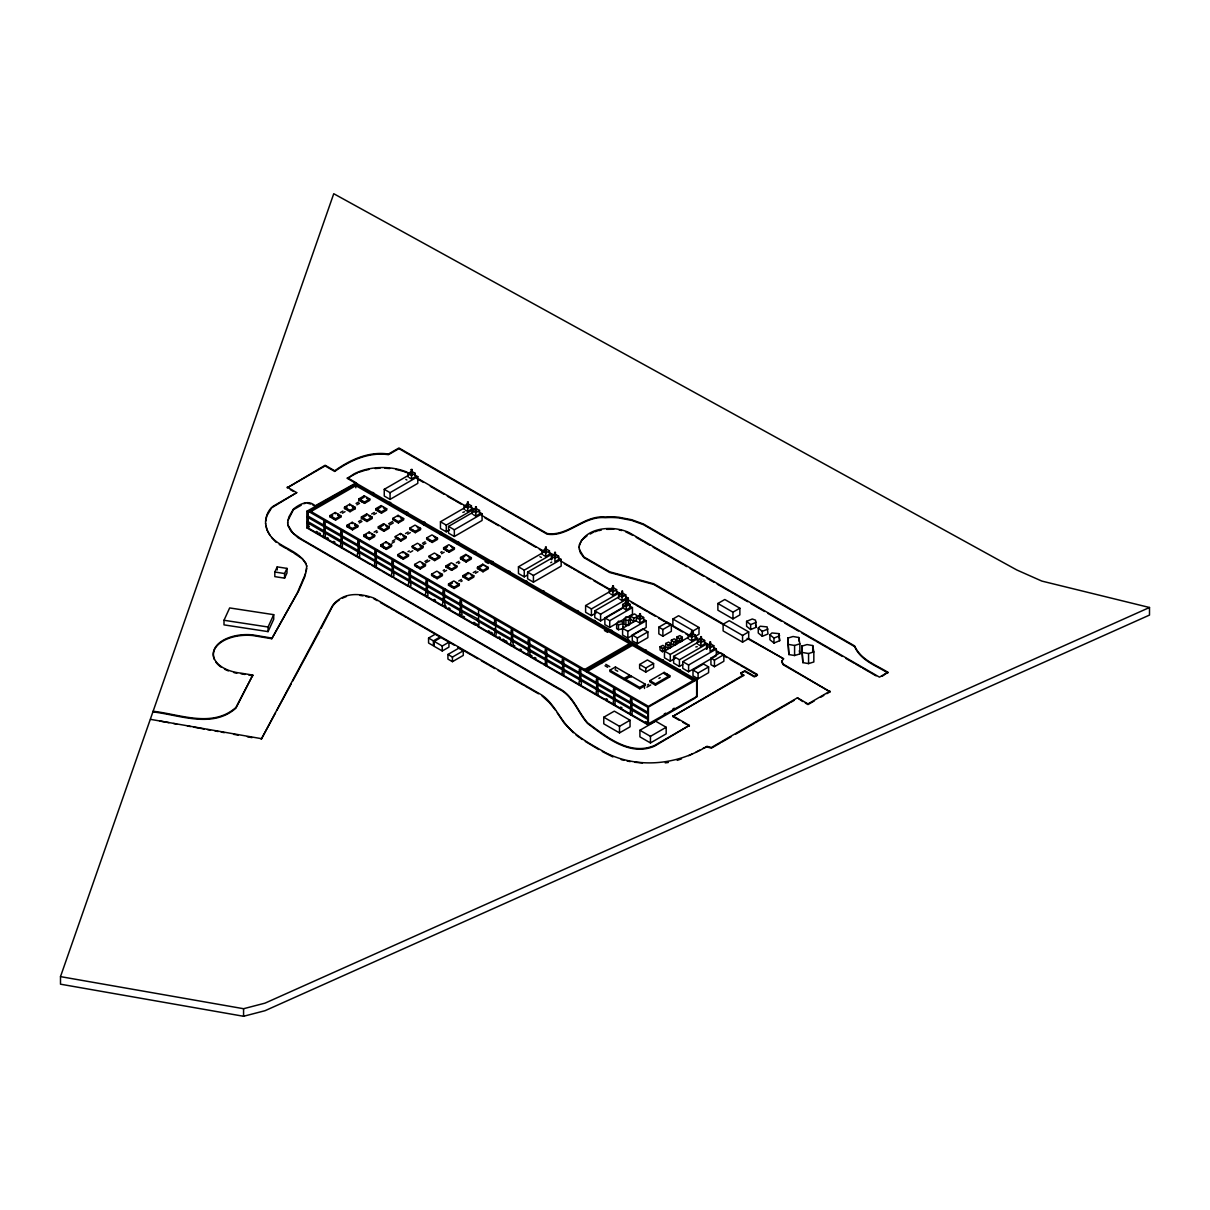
<?xml version="1.0" encoding="UTF-8"?>
<svg xmlns="http://www.w3.org/2000/svg" width="1210" height="1210" viewBox="0 0 1210 1210"><rect width="100%" height="100%" fill="white"/><g stroke="black" fill="none" stroke-linecap="round" stroke-linejoin="round"><path stroke-width="1.5" d="M265.595 524.066C265.217 517.457 267.879 510 273.339 506.128L296.722 492.636L271.569 507.867L266.881 515.762L265.595 521.268M622.938 622.212L622.938 623.725L618.476 624.784L616.631 623.725L618.491 621.154L622.938 622.212L622.938 628.671L618.476 629.729L616.631 628.655L616.631 623.725M622.938 628.671L622.938 627.158M306.735 565.614L306.236 571.619M578.955 547.691C582.827 526.985 613.425 524.777 629.412 532.778L879.458 677.146L887.883 672.276L882.272 676.178M287.632 523.219L288.797 517.078L293.41 509.062C299.52 504.252 308.308 499.231 315.099 505.84L355.558 483.138L347.361 478.389L354.061 473.897A42.032 24.276 0 0 1 406.484 471.915L409.887 473.881M306.659 568.261L304.723 576.928L298.628 590.979L271.766 638.729L252.875 635.553A33.653 19.436 0 0 0 214.367 659.495M326.216 520.966L327.199 521.979M361.185 541.384L360.111 540.295M378.11 551.155L377.051 550.066M395.035 560.926L393.976 559.837M383.358 507.519L384.145 508.578M385.808 525.654L386.595 526.713M388.259 543.789L389.045 544.848M400.283 517.29L401.07 518.349M402.733 535.425L403.52 536.484M405.184 553.56L405.97 554.619M417.223 527.061L417.995 528.12M419.673 545.196L420.46 546.255M422.124 563.331L422.895 564.389M452.177 547.495L451.118 546.391M457.077 583.749L456.019 582.66M469.102 557.265L468.043 556.161M454.627 565.63L453.568 564.525M471.552 575.4L470.493 574.296M305.57 573.585L297.282 592.961L271.766 638.729M287.92 520.481L293.41 509.728L301.245 505.205M782.114 660.645L781.675 662.036L783.339 664.834L830.075 691.817L783.339 664.169L781.675 661.371L783.581 658.769L749.398 639.016M60.5 976.621L333.748 193.721L1016.763 569.955L1041.855 581.087L1149.5 607.496L1149.5 615.073L265.035 1010.698L243.573 1016.279L60.5 984.184L60.5 976.621L243.573 1008.716L265.035 1003.135L1149.5 607.496M579.182 545.15L581.587 540.205L586.971 535.909M477.269 625.842C478.873 628.61 480.037 621.214 477.647 621.063M224.001 620.276L229.658 607.934L273.717 614.665L273.717 619.278L268.06 631.62L224.001 624.874L224.001 620.276L268.06 627.007L273.717 614.665M274.821 572.012L277.226 566.885L286.982 568.398L286.982 573.011L284.577 578.153L274.821 576.625L274.821 572.012L284.577 573.54L286.982 568.398M358.357 546.164L359.279 545.634C359.597 537.966 356.784 539.872 357.978 545.952M375.402 556.01L376.325 555.481C376.643 547.797 373.829 549.718 375.024 555.798M477.315 619.55L477.284 620.412M579.908 674.514L596.727 684.043L596.575 689.292M596.953 684.361L613.773 693.89L613.621 699.138M271.766 638.063L252.875 634.902A33.653 19.436 0 0 0 213.837 650.617A33.653 19.436 0 0 0 241.062 673.153L252.799 675.089L235.905 707.502C212.37 728.223 180.23 714.339 153.11 711.253M252.799 675.089L235.905 708.168C212.385 728.843 180.214 715.095 153.11 711.919M275.502 712.902L261.239 739.295L332.115 606.376A33.971 19.617 0 0 1 339.148 599.434C349.342 592.295 362.713 594.08 373.754 598.027L541.823 695.039C553.741 703.267 558.823 717.288 568.564 727.452C578.985 738.357 592.658 745.254 605.575 752.696C637.625 768.91 676.904 765.038 706.973 746.298L711.404 747.493L797.435 697.822L807.993 703.917L830.075 691.152M276.924 710.255L291.187 683.862M292.608 681.215L319.712 631.06M321.134 628.413L332.115 607.027A33.971 19.617 0 0 1 339.148 600.099M624.058 619.429L625.903 616.858L630.365 617.932L630.365 622.878L628.519 625.449L624.058 624.375L624.058 619.429L628.519 620.503L630.365 617.932M343.186 530.524L344.124 531.765M410.901 569.608L412.005 570.485M427.826 579.378L428.93 580.255M434.193 536.62L435.116 537.86M416.905 566.144L417.964 567.248L417.027 566.93M436.628 554.755L437.566 555.995M433.83 575.915L434.889 577.019L433.951 576.701M439.079 572.89L440.017 574.13M450.755 585.701L451.814 586.789L450.755 586.184M484.968 565.932L486.072 566.824M414.455 548.009L415.514 549.113L414.576 548.795M667.375 675.346L667.194 674.167L666.453 674.59M660.04 646.745L662.43 648.424L665.364 647.048L662.959 645.353L660.04 646.745L660.04 650.027L662.43 651.721L665.364 650.33L665.364 647.048M665.697 643.478L668.086 645.157L671.005 643.78L668.616 642.087L665.697 643.478L665.697 646.76L668.086 648.454L671.005 647.078L671.005 643.78M671.353 640.211L673.743 641.905L676.662 640.514L674.273 638.819L671.353 640.211L671.353 643.508L673.743 645.187L676.662 643.811L676.662 640.514M676.995 636.944L679.4 638.638L682.319 637.246L679.929 635.568L676.995 636.944L676.995 640.241L679.4 641.92L682.319 640.544L682.319 637.246M758.262 628.066L760.273 626.22L767.155 626.901L768.002 633.964L762.3 636.294L758.262 633.011L758.262 628.066L762.3 631.363L762.3 636.294M769.923 634.811L771.935 632.951L778.832 633.632L779.663 640.695L773.976 643.039L769.923 639.742L769.923 634.811L773.976 638.093L773.976 643.039M324.265 526.486L325.188 525.957C325.52 518.288 322.692 520.194 323.902 526.274M307.234 517.078L324.053 526.622L323.902 531.871M341.311 536.332L342.233 535.803C342.551 528.12 339.738 530.04 340.933 536.121M324.265 526.925L341.099 536.453L340.933 541.702M341.311 536.756L358.145 546.3L357.978 551.548M358.357 546.602L375.176 556.131L375.024 561.38M392.448 565.841L393.356 565.312C393.689 557.644 390.86 559.549 392.07 565.63M375.402 556.449L392.221 565.977L392.07 571.226M409.479 575.688L410.402 575.158C410.719 567.475 407.906 569.396 409.116 575.476M392.448 566.28L409.267 575.809L409.116 581.057M426.525 585.534L427.448 584.99C427.765 577.321 424.952 579.227 426.147 585.307M409.479 576.126L426.313 585.655L426.147 590.904M443.571 595.365L444.493 594.836C444.811 587.152 441.998 589.073 443.193 595.154M426.525 585.958L443.344 595.486L443.193 600.735M460.617 605.212L461.539 604.667C461.857 596.999 459.044 598.92 460.239 604.985M443.571 595.804L460.39 605.333L460.239 610.581M494.482 628.55L494.315 630.259M511.739 634.721L512.662 634.191C512.98 626.523 510.166 628.429 511.361 634.509M494.693 625.313L511.527 634.857L511.361 640.105M528.785 644.567L529.708 644.038C530.131 636.581 527.091 638.018 528.407 644.34M511.739 635.159L528.558 644.688L528.407 649.936M545.831 654.398L546.754 653.869C547.162 646.412 544.137 647.849 545.453 654.186M528.785 644.99L545.604 654.534L545.453 659.783M562.423 664.502L563.784 663.715C564.208 656.259 561.168 657.695 562.499 664.033M545.831 654.837L562.65 664.366L562.499 669.614M579.454 674.348L580.83 673.546C581.254 666.09 578.214 667.527 579.529 673.864M562.862 664.668L579.696 674.212L579.529 679.46M596.5 684.179L597.876 683.393C598.194 675.709 595.38 677.63 596.575 683.711M613.546 694.026L614.922 693.224C615.24 685.556 612.426 687.462 613.621 693.542M630.622 703.842L631.953 703.07C632.285 695.387 629.457 697.308 630.667 703.388M613.999 694.192L630.818 703.721L630.667 708.969M441.589 532.536L440.455 531.886M477.436 608.917L478.57 609.583L478.57 614.514L477.647 615.043M356.375 483.334L307.007 511.18L307.007 527.953C309.337 528.861 309.17 523.023 307.234 522.675M647.864 724.094L697.232 696.249L697.232 679.476L696.098 679.476M408.042 476.982L408.042 473.549L411.733 471.371L415.242 473.367L415.242 476.816L411.551 478.978L409.207 477.647M411.551 478.978L411.551 475.53L415.242 473.367M464.232 509.44L464.232 505.992L467.937 503.814L471.446 505.81L471.446 509.259L467.756 511.422L465.411 510.106M467.756 511.422L467.756 507.988L471.446 505.81M464.564 511.754L462.855 512.405M472.308 514.099L472.308 510.65L476.014 508.487L479.523 510.469L479.523 513.917L475.833 516.095L473.488 514.764M475.833 516.095L475.833 512.647L479.523 510.469M542.246 554.467L542.246 551.019L545.937 548.856L549.446 550.837L549.446 554.286L545.755 556.464L543.411 555.133M545.755 556.464L545.755 553.015L549.446 550.837M551.412 559.761L551.412 556.313L555.103 554.15L558.612 556.131L558.612 559.58L554.921 561.758L554.921 558.309L558.612 556.131M550.747 562.665L551.73 562.075M609.401 593.248L609.401 589.799L613.107 587.621L616.616 589.618L616.616 593.066L612.91 595.244L610.581 593.913M612.91 595.244L612.91 591.796L616.616 589.618M618.567 598.527L618.567 595.093L622.258 592.915L625.767 594.912L625.767 598.36L622.076 600.523L619.732 599.192M622.076 600.523L622.076 597.074L625.767 594.912M622.696 607.919L622.696 604.471L626.387 602.308L629.911 604.289L629.911 607.738L626.205 609.916L623.861 608.585M626.205 609.916L626.205 606.467L629.911 604.289M636.415 621.078L636.415 617.629L640.105 615.466L643.629 617.448L643.629 620.896L639.924 623.074L637.579 621.743M639.924 623.074L639.924 619.626L643.629 617.448M688.263 638.774L688.263 635.326L691.954 633.148L695.463 635.144L695.463 638.593L691.772 640.755L689.428 639.44M691.772 640.755L691.772 637.322L695.463 635.144M697.414 644.053L697.414 640.604L701.104 638.441L704.628 640.438L704.628 643.871L700.923 646.049L698.578 644.718M700.923 646.049L700.923 642.601L704.628 640.438M697.247 646.669L695.811 646.942M706.58 649.346L706.58 645.898L710.27 643.735L713.794 645.716L713.794 649.165L710.088 651.343L710.088 647.894L713.794 645.716M887.883 672.942C876.07 665.651 860.612 660.418 854.683 646.639L643.342 524.611L631.62 520.361L618.809 517.91A44.619 25.758 0 0 0 605.272 517.683C583.583 515.551 567.883 537.558 547.041 534.124L398.952 448.638L388.486 454.673C369.005 451.799 350.204 460.344 334.716 471.446L325.127 465.911L287.209 487.811L325.127 465.26L334.716 470.796C350.204 459.679 369.005 451.133 388.486 454.022L398.952 447.972L547.041 533.474C567.883 536.907 583.583 514.9 605.272 517.033A44.619 25.758 0 0 1 618.809 517.245L631.62 519.71L643.342 523.96L854.683 645.974C860.612 659.752 876.07 665.001 887.883 672.276M347.361 478.389L350.703 476.468M355.816 484.333L309.866 510.862L648.424 706.322L694.389 679.793L355.816 484.333L355.816 487.811M309.866 512.178L355.816 485.649L694.389 681.124M307.234 516.655L308.157 516.125L308.157 511.18L307.007 511.18M307.234 522.236L308.157 521.707L308.157 517.441M307.007 527.953L309.095 526.758M330.012 515.566L335.261 512.526L340.827 515.732L340.827 517.048L335.563 520.088L330.012 516.882L330.012 515.566L335.563 518.772L340.827 515.732M344.487 507.202L349.75 504.177L355.301 507.383L355.301 508.699L350.038 511.724L344.487 508.518L344.487 507.202L350.038 510.408L355.301 507.383M358.962 498.853L364.225 495.813L369.776 499.019L369.776 500.335L364.528 503.375L358.962 500.169L358.962 498.853L364.528 502.059L369.776 499.019M330.012 516.882L332.644 515.369M344.487 508.518L347.119 507.005M358.962 500.169L364.225 497.128L364.225 495.813M340.267 512.571L342.899 511.059M356.073 503.451L358.704 501.938M342.4 513.206L345.031 511.679M356.889 504.842L359.521 503.33M414.894 474.986L417.798 476.649L417.798 483.365L390.059 499.382L384.251 496.024L384.251 489.324L408.723 475.182M384.251 489.324L390.059 492.667L417.798 476.649M323.826 532.339L308.157 523.023M324.265 532.082L325.188 531.553L325.188 527.273M346.937 525.337L352.201 522.296L357.752 525.503L357.752 526.834L352.488 529.859L346.937 526.652L346.937 525.337L352.488 528.543L357.752 525.503M361.412 516.972L366.675 513.947L372.226 517.154L372.226 518.47L366.978 521.51L361.412 518.303L361.412 516.972L366.978 520.179L372.226 517.154M375.902 508.623L381.15 505.583L386.701 508.79L386.701 510.106L381.452 513.146L375.902 509.939L375.902 508.623L381.452 511.83L386.701 508.79M346.937 526.652L349.569 525.14M361.412 518.303L366.675 515.263L366.675 513.947M375.902 509.939L381.15 506.899L381.15 505.583M358.523 521.586L361.155 520.073M371.682 513.993L374.313 512.465M359.34 522.977L361.971 521.465M373.814 514.613L376.446 513.101M340.857 542.186L324.265 532.521M341.311 541.914L342.233 541.384L342.233 537.119M363.862 535.107L369.126 532.082L374.676 535.289L374.676 536.605L369.413 539.63L363.862 536.423L363.862 535.107L369.413 538.314L374.676 535.289M378.352 526.758L383.6 523.718L389.151 526.925L389.151 528.241L383.903 531.281L378.352 528.074L378.352 526.758L383.903 529.965L389.151 526.925M392.827 518.394L398.09 515.354L403.641 518.561L403.641 519.877L398.377 522.917L392.827 519.71L392.827 518.394L398.377 521.601L403.641 518.561M363.862 536.423L366.494 534.911M378.352 528.074L383.6 525.034L383.6 523.718M374.132 532.128L376.764 530.6M388.607 523.764L392.554 521.48M376.265 532.748L377.58 531.992M389.423 525.155L393.371 522.871M357.903 552.017C355.271 560.154 362.622 558.264 358.357 552.199M358.357 551.76L359.279 551.231L359.279 546.95M380.802 544.893L386.05 541.853L391.601 545.06L391.601 546.375L386.353 549.416L380.802 546.209L380.802 544.893L386.353 548.1L391.601 545.06M395.277 536.529L400.525 533.489L406.091 536.695L406.091 538.011L400.828 541.052L395.277 537.845L395.277 536.529L400.828 539.736L406.091 536.695M409.751 528.165L415.015 525.125L420.566 528.331L420.566 529.662L415.302 532.687L409.751 529.481L409.751 528.165L415.302 531.371L420.566 528.331M380.802 546.209L383.419 544.682M392.373 541.142L395.005 539.615M405.531 533.534L408.178 532.022M391.874 543.29L394.505 541.762M407.664 534.17L410.296 532.642M449.53 529.95L446.263 531.825L440.455 528.467L440.455 521.767L464.927 507.625M374.949 561.864C373.406 566.356 377.127 571.74 376.325 562.378L392.221 571.559C389.166 580.8 397.031 576.762 392.448 571.876M375.402 561.606L376.325 561.062L376.325 556.797M440.455 521.767L446.263 525.125L474.002 509.108L471.098 507.429M397.727 554.664L402.975 551.624L408.541 554.83L408.541 556.146L403.278 559.186L397.727 555.98L397.727 554.664L403.278 557.87L408.541 554.83M412.202 546.3L417.465 543.26L423.016 546.466L423.016 547.782L417.752 550.822L412.202 547.616L412.202 546.3L417.752 549.506L423.016 546.466M426.676 537.936L431.94 534.911L437.491 538.117L437.491 539.433L432.242 542.458L426.676 539.252L426.676 537.936L432.242 541.142L437.491 538.117M479.175 512.087L482.079 513.766L482.079 520.466L454.34 536.484L448.532 533.141L448.532 526.426L473.004 512.299M407.982 551.669L409.298 550.913M422.471 543.305L425.103 541.793M410.114 552.305L412.746 550.777M423.273 544.697L425.92 543.184M448.532 526.426L454.34 529.783L482.079 513.766M392.448 571.438L393.356 570.908L409.267 580.089M414.652 564.435L419.915 561.395L425.466 564.601L425.466 565.917L420.203 568.957L414.652 565.751L414.652 564.435L420.203 567.641L425.466 564.601M429.127 556.071L434.39 553.046L439.941 556.252L439.941 557.568L434.677 560.593L429.127 557.386L429.127 556.071L434.677 559.277L439.941 556.252M443.616 547.722L448.865 544.682L454.416 547.888L454.416 549.204L449.167 552.244L443.616 549.038L443.616 547.722L449.167 550.928L454.416 547.888M443.616 549.038L447.549 546.754M424.907 561.44L427.553 559.928M440.712 552.32L442.028 551.563M425.723 562.832L429.686 560.548M441.529 553.711L444.161 552.199M409.041 581.541C406.258 590.102 413.986 587.198 409.479 581.707M409.479 581.284L410.402 580.739L426.313 589.92M431.577 574.205L436.84 571.165L442.391 574.372L442.391 575.688L437.128 578.728L431.577 575.521L431.577 574.205L437.128 577.412L442.391 574.372M446.067 565.841L451.315 562.816L456.866 566.023L456.866 567.339L451.617 570.364L446.067 567.157L446.067 565.841L451.617 569.048L456.866 566.023M460.541 557.492L465.805 554.452L471.355 557.659L471.355 558.975L466.092 562.015L460.541 558.808L460.541 557.492L466.092 560.699L471.355 557.659M446.067 567.157L449.999 564.889M460.541 558.808L464.489 556.524M443.162 570.455L444.478 569.698M456.321 562.862L458.953 561.334M443.979 571.846L446.611 570.333M458.454 563.482L459.77 562.726M426.071 591.372C423.303 599.948 431.017 597.029 426.525 591.554M426.525 591.115L427.448 590.586L443.344 599.767M448.517 583.976L453.765 580.951L459.316 584.158L459.316 585.474L454.068 588.499L448.517 585.292L448.517 583.976L454.068 587.183L459.316 584.158M462.991 575.627L468.24 572.587L473.806 575.794L473.806 577.11L468.542 580.15L462.991 576.943L462.991 575.627L468.542 578.834L473.806 575.794M477.466 567.263L482.73 564.223L488.28 567.43L488.28 568.745L483.017 571.786L477.466 568.579L477.466 567.263L483.017 570.47L488.28 567.43M448.517 585.292L452.449 583.023M462.991 576.943L466.939 574.659M477.466 568.579L481.414 566.295M458.772 580.997L461.403 579.469M473.246 572.633L475.878 571.105M460.904 581.617L462.22 580.861M475.379 573.268L478.011 571.74M443.117 601.219C440.349 609.779 448.063 606.875 443.571 601.385M443.571 600.962L444.493 600.432L460.39 609.613M527.53 574.977L524.263 576.867L518.455 573.51L518.455 566.794L542.927 552.667M518.455 566.794L524.263 570.152L552.002 554.135L552.002 559.171M590.193 534.064L593.399 532.203M460.163 611.05C457.395 619.626 465.109 616.722 460.617 611.231M460.617 610.793L461.539 610.264L461.539 605.998L460.617 605.635M558.264 557.75L561.168 559.428L561.168 566.129L533.428 582.146L527.62 578.803L527.62 572.088L552.093 557.961M527.62 572.088L533.428 575.446L561.168 559.428M428.567 638.063L435.192 634.252L440.032 637.035L433.407 640.861L428.567 638.063L428.567 643.009L433.407 645.807L433.407 640.861M477.209 615.3L461.539 605.998M434.239 641.406L442.255 646.034L448.94 642.177L448.94 647.123L442.255 650.98L434.239 646.352L434.239 641.406L440.924 637.549L454.431 645.248M477.647 620.639L478.57 620.11L478.57 615.83L477.647 615.482M494.24 625.146L478.57 615.83M494.693 624.889L495.616 624.36L511.527 633.541M447.927 654.459L458.772 648.197L463.279 650.798L463.279 655.412L452.434 661.673L447.927 659.072L447.927 654.459L452.434 657.06L463.279 650.798M494.693 630.47L495.616 629.941L511.527 639.122M511.286 640.574C508.518 649.135 516.231 646.231 511.739 640.74M511.739 640.317L512.662 639.788L528.558 648.968M596.318 612.805L591.418 615.633L585.61 612.29L585.61 605.575L610.097 591.448M585.61 605.575L591.418 608.933L619.172 592.915L619.172 596.273M621.804 608.675L600.583 620.927L594.775 617.569L594.775 610.868L619.248 596.727M528.331 650.42L512.662 641.103M528.785 650.148L529.708 649.619L529.708 645.353M594.775 610.868L600.583 614.211L628.323 598.194L628.323 604.909M629.215 605.711L632.452 607.586L632.452 614.302L609.734 627.415L604.864 624.602L604.864 617.886L624.345 606.649M604.864 617.886L609.734 620.7L632.452 607.586M545.377 660.252L545.438 665.561L561.697 674.998M545.831 659.995L546.754 659.465L546.754 655.185M643.554 619.217L646.185 620.745L646.185 627.445L627.854 638.033L622.59 634.993L622.59 628.292L636.339 620.352L633.707 621.501L630.47 619.096L630.47 615.814L634.63 613.939L637.867 616.344L633.707 618.204L630.47 615.814M622.59 628.292L627.854 631.317L646.185 620.745M562.423 670.098L563.784 669.296L563.784 665.031M632.27 635.008L642.782 628.943L647.879 631.877L647.879 637.64L637.352 643.705L632.27 640.771L632.27 635.008L637.352 637.957L647.879 631.877M584.067 669.826L630.576 642.964L631.151 643.947L585.201 670.476L584.627 669.493M658.83 627.158L667.3 622.273L671.353 624.617L671.353 631.317L662.883 636.203L658.83 633.874L658.83 627.158L662.883 629.502L671.353 624.617M672.881 625.721L672.881 619.021L678.598 615.724L699.002 627.506L699.002 634.206L694.721 636.687M585.912 670.9L632.437 644.038L633.011 645.021L586.487 671.883M579.454 679.929L580.83 679.143L580.83 674.862M717.878 603.487L724.79 599.495L739.87 608.207L739.87 614.907L732.957 618.9L717.878 610.188L717.878 603.487L732.957 612.184L739.87 608.207M609.885 670.189L615.436 666.982L629.714 675.225L629.714 676.541L624.163 679.748L609.885 671.505L609.885 670.189L624.163 678.432L629.714 675.225M672.881 619.021L693.3 630.803L699.002 627.506M639.621 664.487L647.441 659.964L653.582 663.519L653.582 667.572L645.777 672.079L639.621 668.54L639.621 664.487L645.777 668.026L653.582 663.519M596.5 689.776L597.876 688.974L597.876 684.709M675.165 658.331L670.279 661.159L664.471 657.801L664.471 651.101L688.944 636.959M625.479 679.188L631.03 675.982L645.308 684.225L645.308 685.541L639.757 688.747L625.479 680.504L625.479 679.188L639.757 687.431L645.308 684.225M664.471 651.101L670.279 654.459L698.019 638.441L695.115 636.762M723.126 624.209L729.237 620.685L748.688 631.907L748.688 638.608L742.562 642.147L723.126 630.924L723.126 624.209L742.562 635.432L748.688 631.907M682.697 664.562L679.43 666.453L673.622 663.095L673.622 656.38L698.11 642.253M673.622 656.38L679.43 659.737L707.169 643.72L707.169 648.757M613.546 699.607L614.922 698.82L614.922 694.54M649.921 680.64L664.199 672.382L669.75 675.588L669.75 676.919L655.472 685.163L649.921 681.956L649.921 680.64L655.472 683.847L669.75 675.588M713.431 647.335L716.335 649.014L716.335 655.729L688.596 671.747L682.788 668.389L682.788 661.673L707.275 647.547M647.38 685.042L648.651 684.3M658.905 678.386L660.176 677.645M646.896 687.174L650.738 684.966M682.788 661.673L688.596 665.031L716.335 649.014M603.775 717.227L614.317 711.147L630.047 720.222L630.047 726.817L619.505 732.897L603.775 723.822L603.775 717.227L619.505 726.318L630.047 720.222M710.936 658.089L720.343 652.659L723.852 654.686L723.852 661.265L714.444 666.71L710.936 664.683L710.936 658.089L714.444 660.115L723.852 654.686M692.997 670.083L703.524 664.003L708.606 666.937L708.606 672.699L698.094 678.78L692.997 675.845L692.997 670.083L698.094 673.017L708.606 666.937M630.591 709.453L631.953 708.652L631.953 704.386L631.03 704.038M697.232 679.476L647.698 707.457L647.864 724.745M647.622 713.703L631.953 704.386M647.622 719.284L631.03 709.62M664.23 713.976L665.666 713.159M672.836 709.015L674.273 708.183M649.936 724.2L695.16 698.094M639.909 730.265L655.639 721.175L666.181 727.27L666.181 733.85L650.451 742.94L639.909 736.845L639.909 730.265L650.451 736.345L666.181 727.27M740.747 673.093L744.815 670.733L754.405 676.269L757.415 675.195L754.405 676.934L744.815 671.399L740.747 673.093L743.711 675.467L672.715 716.456L743.711 674.802M287.632 522.569L288.116 525.957L291.02 531.235L298.084 537.709L558.37 688.777C573.041 695.614 577.563 712.13 587.576 723.474C606.482 737.525 629.85 756.764 654.565 746.131L689.337 725.395L654.565 745.481C629.85 756.099 606.482 736.875 587.576 722.824C577.563 711.48 573.041 694.963 558.37 688.112L301.426 539.085L292.956 533.202L288.116 525.291M703.192 748.249L706.973 746.948L711.404 748.143L720.222 743.061M721.326 742.411L731.264 736.693M735.665 734.137L743.394 729.675M744.498 729.04L754.42 723.308M755.524 722.673L757.732 721.402M758.836 720.767L766.55 716.305M767.654 715.67L770.967 713.764M772.071 713.129L783.097 706.761M784.201 706.126L789.707 702.934M790.811 702.299L794.123 700.393M805.346 703.055L807.993 704.568L814.3 700.923M820.607 697.278L823.768 695.463M826.929 693.633L830.075 691.817M351.823 475.833L354.061 474.562A42.032 24.276 0 0 1 357.646 472.868M696.053 752.06L699.652 750.17M688.762 755.66L692.543 753.83M342.521 598.103L346.363 596.53M746.585 621.335L752.287 618.991L755.494 620.155L756.341 627.219L750.639 629.563L746.585 626.266L746.585 621.335L750.639 624.617L750.639 629.563M750.639 624.617L756.341 622.288M762.3 631.363L768.002 629.019M773.976 638.093L779.663 635.764M372.287 492.515L373.587 492.667L373.421 494.164M389.333 502.362L390.633 502.498L390.467 504.01M406.363 512.193L407.679 512.344L407.513 513.842M423.409 522.039L424.725 522.191L424.559 523.688M491.578 561.395L492.893 561.546L492.727 564.026M508.623 571.241L509.939 571.377L509.758 573.873M525.669 581.072L526.97 581.223L526.804 583.704M542.715 590.919L544.016 591.055L543.85 592.567M627.93 640.12L629.23 640.256L629.064 641.754M644.96 649.952L646.276 650.103L646.11 651.6M662.006 659.798L663.322 659.934L663.14 661.431M679.052 669.629L680.353 669.78L680.186 671.278M677.222 760.364L681.487 758.867M541.414 557.432L539.932 556.691M358.145 551.881L341.311 542.352M494.693 630.909L511.527 640.438M544.666 659.586L528.785 650.587M561.712 669.417L545.831 660.433M579.908 680.111C584.506 684.996 576.641 689.034 579.696 679.793L562.862 670.264M631.953 709.983C633.057 718.634 628.837 714.838 630.818 709.317L614.922 700.136C615.966 708.621 611.867 705.218 613.773 699.471L596.953 689.942M787.77 638.139L793.034 636.505L798.751 637.504L799.855 643.841L799.855 653.899L794.592 655.533L788.875 654.534L787.77 638.139L788.875 654.534M788.875 644.476L794.592 645.474L799.855 643.841M801.746 646.201L807.009 644.567L812.727 645.565L813.831 651.903L813.831 661.976L808.567 663.609L802.85 662.611L801.746 646.201L802.85 662.611M802.85 652.553L808.567 653.536L813.831 651.903M594.715 531.81L597.317 531.008M303.861 503.693L305.585 503.254M598.678 530.691L601.385 530.056M352.745 507.171L352.745 505.946L351.989 506.37M369.67 516.942L369.67 515.717L368.929 516.141M367.22 498.807L367.22 497.582L366.479 498.006M338.255 515.52L338.255 514.295L337.514 514.734M355.18 525.291L355.18 524.081L354.439 524.52M372.105 535.077L372.105 533.852L371.379 534.291M665.228 762.875L668.359 762.466M696.355 696.143L697.232 696.249M606.77 529.345L613.773 529.224M411.234 473.927L411.219 469.541L412.065 469.525L412.065 473.927L411.219 473.443L412.065 473.927M412.065 470.009L411.219 469.541M467.423 501.984C469.087 502.029 465.789 503.148 467.423 506.37L468.27 506.37L468.255 501.984M475.5 506.642C477.163 506.688 473.866 507.807 475.5 511.043L476.347 511.028L476.332 506.642M545.423 547.011C547.086 547.056 543.789 548.175 545.438 551.412L546.27 551.412L546.255 547.011M554.588 552.305C556.252 552.35 552.955 553.469 554.603 556.706L555.435 556.691L555.42 552.305M612.593 585.791C614.241 585.837 610.944 586.956 612.593 590.193L613.425 590.178L613.425 585.791M621.743 591.085C623.407 591.13 620.11 592.235 621.758 595.471L622.59 595.471L622.575 591.07M625.872 600.462C627.536 600.508 624.239 601.627 625.888 604.864L626.72 604.864L626.72 600.462M639.606 613.621C641.255 613.667 637.957 614.786 639.606 618.023L640.438 618.008L640.438 613.621M691.439 631.317C693.103 631.363 689.806 632.482 691.439 635.704L692.286 635.704L692.271 631.317M700.59 636.596C702.254 636.657 698.957 637.761 700.605 640.997L701.437 640.997L701.437 636.596M709.756 641.89C711.419 641.935 708.122 643.055 709.771 646.291L710.603 646.291L710.603 641.89M376.159 562.438L375.402 562.03M614.756 700.182L613.999 699.788M642.495 762.92L634.721 762.27M545.861 665.803L546.754 665.712L546.754 660.781M360.005 595.411L363.076 595.88M307.431 503.178L310.849 504.041M241.062 673.819L244.98 674.454M248.882 675.104L252.799 675.755M406.863 479.992L405.819 479.372M261.239 738.629L150.524 719.36M159.75 721.024L164.363 721.856M165.891 722.128L168.976 722.673M173.59 723.504L176.66 724.064M187.429 726L190.499 726.56M193.57 727.104L204.339 729.055M207.409 729.6L210.495 730.159M215.108 730.991L218.178 731.536M221.249 732.095L224.334 732.655M233.56 734.304L238.173 735.135M247.4 736.799L252.013 737.631M627.082 760.999L630.198 761.604M619.142 529.98L621.774 530.555M366.055 596.47L368.974 597.18M621.184 759.638L624.088 760.334M625.646 531.81L632.785 535.395M612.91 756.946L602.277 751.531M408.042 473.549L411.551 475.53M464.232 505.992L467.756 507.988M472.308 510.65L475.833 512.647M542.246 551.019L545.755 553.015M551.412 556.313L554.921 558.309M609.401 589.799L612.91 591.796M618.567 595.093L622.076 597.074M688.263 635.326L691.772 637.322M697.414 640.604L700.923 642.601M706.58 645.898L710.088 647.894M622.696 604.471L626.205 606.467M636.415 617.629L639.924 619.626M285.968 548.402L279.253 544.515M636.158 537.346L642.918 541.248M644.053 541.898L649.679 545.15M653.067 547.101L666.574 554.906M667.708 555.556L672.216 558.158M673.335 558.808L683.468 564.662M684.603 565.312L686.856 566.613M690.229 568.549L703.751 576.353M707.124 578.304L713.885 582.207M717.258 584.158L720.646 586.109M721.765 586.759L729.645 591.312M730.779 591.962L733.033 593.263M734.152 593.913L737.54 595.864M738.66 596.515L747.674 601.718M751.047 603.669L764.569 611.473M767.942 613.425L781.463 621.229M784.851 623.18L791.597 627.082M792.731 627.733L798.358 630.985M801.746 632.936L815.253 640.74M816.387 641.391L827.64 647.894M828.774 648.545L832.147 650.496M833.282 651.146L837.789 653.748M838.908 654.398L842.432 656.425M845.669 658.3L854.638 663.473M855.803 664.154L861.429 667.406M862.564 668.056L869.324 671.958M870.444 672.609L876.085 675.861M724.321 624.542L653.657 583.749L609.704 571.831L583.885 556.933L579.363 549.597M724.321 625.207L653.657 584.415L609.704 572.496L583.885 557.583L580.346 552.743L578.955 547.026M747.114 638.366L783.581 658.769M549.098 552.456L552.002 554.135M616.268 591.236L619.172 592.915M625.419 596.515L628.323 598.194M704.265 642.041L707.169 643.72M416.709 477.829L466.682 506.672M481.444 515.203L542.776 550.611M560.941 561.092L610.914 589.951M627.945 599.782L690.154 635.704M716.532 650.919L757.415 674.53M416.709 478.479L423.515 482.412M430.336 486.344L443.964 494.224M447.367 496.191L454.189 500.123M455.323 500.774L460.995 504.056M484.847 517.82L493.937 523.068M495.071 523.718L498.475 525.684M501.878 527.666L508.699 531.598M509.833 532.249L517.789 536.832M518.924 537.497L521.192 538.798M522.327 539.463L525.73 541.43M526.864 542.08L535.954 547.328M539.358 549.295L542.776 551.261M564.344 563.724L572.3 568.307M573.434 568.972L575.703 570.273M576.837 570.938L580.255 572.905M581.39 573.555L590.465 578.803M593.883 580.77L602.958 586.018M604.092 586.668L609.779 589.951M631.363 602.414L634.766 604.38M635.9 605.03L647.259 611.595M648.394 612.245L655.2 616.177M658.618 618.144L664.29 621.426M665.424 622.076L668.827 624.042M673.38 626.674L682.455 631.907M685.873 633.874L689.277 635.855M716.532 651.585L718.8 652.901M723.353 655.517L726.756 657.484M730.159 659.45L739.25 664.698M740.384 665.349L743.787 667.315M744.921 667.981L757.415 675.195M802.714 701.528L797.435 697.822M740.747 673.743L743.711 675.467M347.361 477.738L355.558 482.472M355.816 483.017L696.658 679.793L696.658 697.232M485.029 561.561L488.295 563.452M604.425 630.501L607.692 632.391M669.75 676.919L664.199 673.713L664.199 672.382M352.518 507.096L355.301 508.699M605.817 664.351L609.779 666.649M615.073 669.705L617.72 671.232M605.015 665.757L607.662 667.285M338.044 515.445L340.827 517.048M354.969 525.231L357.752 526.834M287.209 487.146L296.722 492.636M290.385 489.642L293.546 491.457M312.966 505.266L315.099 505.84M672.715 715.791L689.337 725.395M672.715 716.456L679.37 720.298M682.697 722.219L686.01 724.125M687.129 724.775L689.337 726.045M308.157 516.125L324.053 525.306M325.188 525.957L341.099 535.138M342.233 535.803L358.145 544.984M359.279 545.634L375.176 554.815M376.325 555.481L392.221 564.662M393.356 565.312L409.267 574.493M410.402 575.158L426.313 584.339M427.448 584.99L443.344 594.17M444.493 594.836L460.39 604.017M461.539 604.667L477.436 613.848L477.284 614.831M478.57 614.514L494.482 623.694L494.315 624.663M512.662 634.191L528.558 643.372M529.708 644.038L545.604 653.218M546.754 653.869L562.65 663.05M563.784 663.715L579.696 672.896M580.83 673.546L596.727 682.727M597.876 683.393L613.773 692.574M614.922 693.224L630.818 702.405M631.953 703.07L647.864 712.251L647.698 713.219M308.157 521.707L324.053 530.887M325.188 531.553L341.099 540.734M342.233 541.384L358.145 550.565M359.279 551.231L375.176 560.411M376.325 561.062L392.221 570.243M461.539 610.264L477.436 618.703M478.57 620.11L494.482 629.291M529.708 649.619L545.604 658.8M546.754 659.465L562.65 668.646M563.784 669.296L579.696 678.477M580.83 679.143L596.727 688.324M597.876 688.974L613.773 698.155M614.922 698.82L630.818 708.001M631.953 708.652L647.864 717.832L647.698 718.816M359.279 552.546L375.176 561.727M393.356 572.224L409.267 581.405M410.402 582.07L426.313 591.251M427.448 591.902L443.344 601.083M444.493 601.748L460.39 610.929M461.539 611.579L477.436 620.76M478.57 621.426L492.606 629.518M493.544 630.062L494.482 630.607M580.83 680.459L596.727 689.639C594.745 695.145 598.965 698.957 597.876 690.29M316.476 531.447L317.791 532.218M319.122 532.975L320.438 533.731M327.048 537.558L328.379 538.314M333.673 541.369L334.988 542.14M434.178 599.404L435.509 600.175M444.766 605.514L446.082 606.27M448.728 607.798L450.044 608.569M459.301 613.909L460.632 614.68M463.279 616.208L464.595 616.964M473.851 622.318L475.182 623.074M476.498 623.846L477.829 624.602M488.401 630.712L489.732 631.469M491.048 632.24L492.379 632.996M498.989 636.823L500.305 637.579M502.952 639.107L504.267 639.878M505.598 640.635L506.914 641.406M513.539 645.217L514.855 645.989M520.149 649.029L521.465 649.8M530.721 655.139L532.052 655.911M534.699 657.438L536.015 658.195M545.271 663.549L546.602 664.305M606.104 698.669L607.435 699.425M620.654 707.063L621.985 707.835M645.792 721.568L647.108 722.34M307.582 527.636L648.424 724.412M348.858 552.123L307.582 528.286L307.582 510.862L648.424 707.653L648.424 725.077M350.189 552.894L370.154 564.42M371.485 565.191L374.54 566.945M375.478 567.49L380.817 570.56M382.148 571.332L391.465 576.716M394.127 578.259L408.012 586.275M411.052 588.03L424.755 595.94M426.086 596.696L435.403 602.081M436.916 602.958L442.058 605.923M444.524 607.36L475.348 625.146M478.011 626.689L497.976 638.214M499.306 638.986L511.286 645.898M513.01 646.881L520.618 651.283M521.949 652.054L527.273 655.124M529.935 656.667L541.914 663.579M543.245 664.351L544.576 665.122M563.225 675.876L604.501 699.713M605.832 700.484L647.093 724.306M373.754 598.678L377.127 600.614M380.484 602.565L389.439 607.738M390.573 608.388L393.931 610.324M395.05 610.974L402.885 615.497M404.004 616.147L406.258 617.433M407.377 618.083L410.734 620.019M411.854 620.669L417.45 623.906M418.569 624.557L423.061 627.143M424.181 627.793L434.254 633.601M457.788 647.199L463.385 650.42M464.504 651.071L471.234 654.958M472.354 655.593L477.95 658.83M481.323 660.781L488.038 664.653M489.158 665.303L494.754 668.54M498.127 670.476L511.573 678.235M512.692 678.886L523.885 685.359M525.004 686.01L528.377 687.945M529.496 688.596L538.45 693.769M598.678 749.504L585.322 741.458M287.118 549.068L292.669 552.365M293.773 553.046L302.394 558.763L306.236 563.603M580.059 737.949L582.312 739.507M576.02 734.969L578.94 737.177M457.592 543.139C456.291 546.708 459.422 537.815 458.635 544.349M541.823 695.705L549.506 702.738L555.572 710.255M573.343 732.731L564.208 723.172L557.25 712.841M276.183 542.383L271.63 537.452M412.126 530.661C413.956 532.491 412.323 528.18 412.005 530.358M269.875 535.047L266.911 529.602L265.595 523.416M631.862 644.37L632.437 645.353M630.017 643.296L630.576 644.28M586.487 670.567L587.047 671.55M681.729 639.409L682.319 640.544M676.662 643.811L676.072 639.379M664.759 649.21L665.364 650.33M445.809 589.754L444.887 589.013L444.887 589.951M779.663 640.695L778.832 633.632M755.494 625.101L756.341 627.219M266.034 526.199C270.238 547.888 300.337 547.48 306.735 566.265M799.311 650.738L799.855 653.899M710.603 646.291L709.771 646.291M701.437 640.997L700.605 640.997M692.286 635.704L691.439 635.704M640.438 618.008L639.606 618.023M626.72 604.864L625.888 604.864M622.59 595.471L621.758 595.471M613.425 590.178L612.593 590.193M555.435 556.691L554.603 556.706M546.27 551.412L545.438 551.412M476.347 511.028L475.5 511.043M468.27 506.37L467.423 506.37M644.506 688.475L644.506 687.25M812.727 645.565L812.727 652.281M808.567 653.536L808.567 663.609M798.751 637.504L798.751 640.861M794.592 645.474L794.592 655.533M742.562 635.432L742.562 642.147M732.957 612.184L732.957 618.9M714.444 660.115L714.444 666.71M698.094 673.017L698.094 678.78M693.3 630.803L693.3 634.161M688.596 665.031L688.596 671.747M681.351 638.29L681.351 641.587M679.4 638.638L679.4 641.92M679.43 659.737L679.43 666.453M675.694 641.557L675.694 644.854M673.743 641.905L673.743 645.187M670.279 654.459L670.279 661.159M670.053 644.824L670.053 648.106M668.086 645.157L668.086 648.454M664.396 648.091L664.396 651.373M662.883 629.502L662.883 636.203M662.43 648.424L662.43 651.721M655.472 683.847L655.472 685.163M650.451 736.345L650.451 742.94M645.777 668.026L645.777 672.079M639.757 687.431L639.757 688.747M637.352 637.957L637.352 643.705M633.707 618.204L633.707 621.501M631.03 675.982L631.03 677.298M628.519 620.503L628.519 625.449M627.854 631.317L627.854 638.033M625.903 620.503L625.903 625.449M624.163 678.432L624.163 679.748M619.505 726.318L619.505 732.897M618.476 624.784L618.476 629.729M615.436 666.982L615.436 668.298M612.018 632.906C613.652 631.045 610.49 628.504 610.884 631.665M609.734 620.7L609.734 627.415M600.583 614.211L600.583 620.927M594.972 623.059C596.606 621.199 593.444 618.673 593.838 621.834M591.418 608.933L591.418 615.633M577.941 613.228C579.56 611.368 576.399 608.827 576.792 611.988M563.784 670.612C564.889 679.279 560.654 675.467 562.65 669.962M560.895 603.382C562.514 601.521 559.353 598.98 559.746 602.156M533.428 575.446L533.428 582.146M529.708 650.935C530.797 659.601 526.577 655.79 528.558 650.284M524.263 570.152L524.263 576.867M512.662 635.507L512.662 639.788M495.616 624.36C497.673 622.424 493.74 616.843 494.482 620.155M495.616 625.676L495.616 629.941M495.616 631.257C497.87 636.112 492.727 638.577 494.482 632.739M494.482 621.562L494.482 622.953M483.017 570.47L483.017 571.786M482.73 564.223L482.73 565.539M475.681 554.195C477.315 552.32 474.154 549.794 474.547 552.955M468.542 578.834L468.542 580.15M468.24 572.587L468.24 573.903M466.092 560.699L466.092 562.015M465.805 554.452L465.805 555.768M454.34 529.783L454.34 536.484M454.068 587.183L454.068 588.499M452.434 657.06L452.434 661.673M451.617 569.048L451.617 570.364M449.167 550.928L449.167 552.244M446.263 525.125L446.263 531.825M444.493 596.152L444.493 600.432M442.255 646.034L442.255 650.98M437.128 577.412L437.128 578.728M434.677 559.277L434.677 560.593M432.242 541.142L432.242 542.458M427.448 586.305L427.448 590.586M420.203 567.641L420.203 568.957M417.752 549.506L417.752 550.822M415.302 531.371L415.302 532.687M412.065 469.525L412.065 473.443M410.402 576.474L410.402 580.739M403.278 557.87L403.278 559.186M402.975 551.624L402.975 552.94M400.828 539.736L400.828 541.052M400.525 533.489L400.525 534.805M398.377 521.601L398.377 522.917M398.09 515.354L398.09 516.67M393.356 566.628L393.356 570.908M390.059 492.667L390.059 499.382M386.353 548.1L386.353 549.416M386.05 541.853L386.05 543.169M383.903 529.965L383.903 531.281M381.452 511.83L381.452 513.146M369.413 538.314L369.413 539.63M369.126 532.082L369.126 533.398M366.978 520.179L366.978 521.51M364.528 502.059L364.528 503.375M356.375 482.684L356.375 484.545M352.488 528.543L352.488 529.859M352.201 522.296L352.201 523.627M350.038 510.408L350.038 511.724M349.75 504.177L349.75 505.493M342.233 542.7C343.322 551.367 339.102 547.555 341.099 542.05M335.563 518.772L335.563 520.088M335.261 512.526L335.261 513.842M325.188 532.869C326.292 541.52 322.072 537.724 324.053 532.203M284.577 573.54L284.577 578.153M277.226 566.885L277.226 569.955M268.06 627.007L268.06 631.62M243.573 1008.716L243.573 1016.279M236.812 673.214A33.653 19.436 0 0 1 233.938 672.594M228.403 670.9A33.653 19.436 0 0 1 224.531 669.175M221.082 667.103A33.653 19.436 0 0 1 215.924 662.203M358.931 472.354A42.032 24.276 0 0 1 364.437 470.539M365.904 470.161A42.032 24.276 0 0 1 368.914 469.495M375.16 468.572A42.032 24.276 0 0 1 380.016 468.24M384.886 468.255A42.032 24.276 0 0 1 389.665 468.572M395.776 469.465A42.032 24.276 0 0 1 398.68 470.1M400.071 470.448A42.032 24.276 0 0 1 402.764 471.234M404.034 471.658A42.032 24.276 0 0 1 406.484 472.581M600.916 662.838C601.567 665.016 602.58 660.312 600.916 662.838M372.211 494.209L373.149 495.45L372.211 494.209M389.136 503.995L390.074 505.236L389.136 503.995M406.061 513.766L406.999 515.006L406.197 513.615M423.001 523.537L423.939 524.777L423.001 523.537M439.926 533.308L440.863 534.548L439.926 533.308M473.776 552.849L474.713 554.104L473.776 552.849M490.715 562.635L491.653 563.875L490.715 562.635M332.251 517.275L333.189 518.53L332.251 517.275M347.83 509.803L346.862 508.775L347.83 509.803M349.191 527.046L350.113 528.301L349.191 527.046M361.215 500.562L362.153 501.802L361.215 500.562M364.77 519.574L363.786 518.545L364.77 519.574M366.116 536.832L367.053 538.072L366.116 536.832M378.14 510.333L379.078 511.573L378.14 510.333M381.695 529.345L380.726 528.316L381.695 529.345M383.041 546.602L383.978 547.843L383.041 546.602M395.065 520.103L396.003 521.359L395.065 520.103M398.619 539.115L397.651 538.087L398.619 539.115M399.965 556.373L400.903 557.613L399.965 556.373M428.93 539.66L429.868 540.9L429.051 539.509M432.484 558.672L431.501 557.644L432.484 558.672M445.855 549.431L446.792 550.671L445.855 549.431M449.409 568.443L448.426 567.414L449.409 568.443M462.78 559.202L463.717 560.442L462.78 559.202M466.334 578.214L465.366 577.185L466.334 578.214M479.72 568.972L480.642 570.228L479.72 568.972"/></g></svg>
